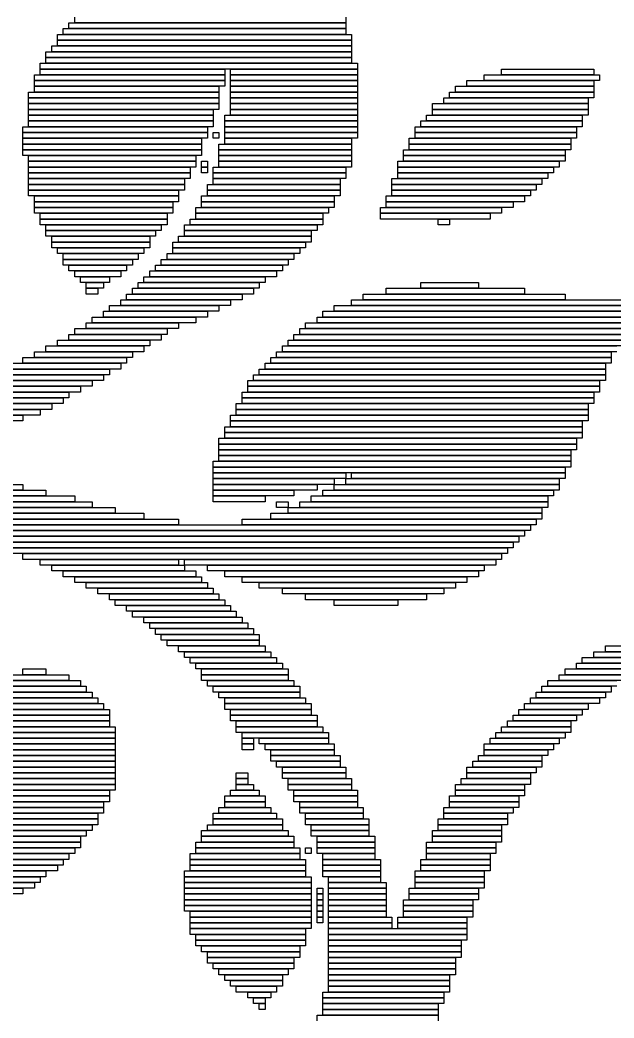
# Model space of a CAD drawing. Extents: x 48 to 975, y 50 to 982.
# Drawn here: x 711.5 to 814.5, y 659.5 to 832.5 of the extents above; entities that cross this region are included whole.
import ezdxf

# ---------------------------------------------------------------- set-up
doc = ezdxf.new("R2010")
doc.units = 0

msp = doc.modelspace()

# ---------------------------------------------------------------- linework, layer by layer
for p, q in [((721, 832), (721, 833)), ((768, 833), (768, 832)), ((719, 831), (768, 831)), ((719, 830), (719, 831)), ((720, 832), (768, 832)), ((720, 831), (720, 832)), ((768, 831), (720, 831)), ((768, 832), (721, 832)), ((768, 832), (768, 831)), ((768, 831), (768, 830)), ((718, 830), (769, 830)), ((718, 829), (718, 830)), ((769, 829), (718, 829)), ((718, 829), (769, 829)), ((718, 828), (718, 829)), ((768, 830), (719, 830)), ((769, 830), (769, 829)), ((769, 829), (769, 828)), ((716, 827), (769, 827)), ((716, 826), (716, 827)), ((717, 828), (769, 828)), ((717, 827), (717, 828)), ((769, 827), (717, 827)), ((769, 828), (718, 828)), ((769, 828), (769, 827)), ((769, 827), (769, 826)), ((769, 826), (716, 826)), ((716, 826), (769, 826)), ((716, 825), (716, 826)), ((769, 826), (769, 825)), ((715, 825), (770, 825)), ((715, 824), (715, 825)), ((770, 824), (715, 824)), ((715, 824), (747, 824)), ((715, 823), (715, 824)), ((769, 825), (716, 825)), ((747, 824), (747, 823)), ((748, 824), (770, 824)), ((748, 823), (748, 824)), ((770, 825), (770, 824)), ((770, 824), (770, 823)), ((795, 824), (811, 824)), ((795, 823), (795, 824)), ((811, 824), (811, 823)), ((714, 823), (747, 823)), ((714, 822), (714, 823)), ((747, 822), (714, 822)), ((714, 822), (747, 822)), ((714, 821), (714, 822)), ((747, 823), (715, 823)), ((747, 823), (747, 822)), ((747, 822), (747, 821)), ((770, 823), (748, 823)), ((748, 823), (770, 823)), ((748, 822), (748, 823)), ((770, 822), (748, 822)), ((748, 822), (770, 822)), ((748, 821), (748, 822)), ((770, 823), (770, 822)), ((770, 822), (770, 821)), ((789, 822), (811, 822)), ((789, 821), (789, 822)), ((792, 823), (812, 823)), ((792, 822), (792, 823)), ((812, 822), (792, 822)), ((811, 823), (795, 823)), ((811, 822), (811, 821)), ((812, 823), (812, 822)), ((747, 821), (714, 821)), ((714, 821), (746, 821)), ((714, 820), (714, 821)), ((746, 821), (746, 820)), ((770, 821), (748, 821)), ((748, 821), (770, 821)), ((748, 820), (748, 821)), ((770, 821), (770, 820)), ((787, 821), (811, 821)), ((787, 820), (787, 821)), ((811, 821), (789, 821)), ((811, 821), (811, 820)), ((713, 820), (746, 820)), ((713, 819), (713, 820)), ((746, 819), (713, 819)), ((713, 819), (746, 819)), ((713, 818), (713, 819)), ((746, 820), (714, 820)), ((746, 820), (746, 819)), ((746, 819), (746, 818)), ((770, 820), (748, 820)), ((748, 820), (770, 820)), ((748, 819), (748, 820)), ((770, 819), (748, 819)), ((748, 819), (770, 819)), ((748, 818), (748, 819)), ((770, 820), (770, 819)), ((770, 819), (770, 818)), ((785, 819), (810, 819)), ((785, 818), (785, 819)), ((786, 820), (811, 820)), ((786, 819), (786, 820)), ((811, 819), (786, 819)), ((811, 820), (787, 820)), ((810, 819), (810, 818)), ((811, 820), (811, 819)), ((746, 818), (713, 818)), ((713, 818), (746, 818)), ((713, 817), (713, 818)), ((746, 817), (713, 817)), ((713, 817), (745, 817)), ((713, 816), (713, 817)), ((745, 817), (745, 816)), ((746, 818), (746, 817)), ((770, 818), (748, 818)), ((748, 818), (770, 818)), ((748, 817), (748, 818)), ((770, 817), (748, 817)), ((748, 817), (770, 817)), ((748, 816), (748, 817)), ((770, 818), (770, 817)), ((770, 817), (770, 816)), ((783, 818), (810, 818)), ((783, 817), (783, 818)), ((810, 817), (783, 817)), ((783, 817), (810, 817)), ((783, 816), (783, 817)), ((810, 818), (785, 818)), ((810, 818), (810, 817)), ((810, 817), (810, 816)), ((745, 816), (713, 816)), ((713, 816), (745, 816)), ((713, 815), (713, 816)), ((745, 815), (713, 815)), ((713, 815), (745, 815)), ((713, 814), (713, 815)), ((745, 816), (745, 815)), ((745, 815), (745, 814)), ((747, 816), (770, 816)), ((747, 815), (747, 816)), ((770, 815), (747, 815)), ((747, 815), (770, 815)), ((747, 814), (747, 815)), ((770, 816), (748, 816)), ((770, 816), (770, 815)), ((770, 815), (770, 814)), ((781, 815), (809, 815)), ((781, 814), (781, 815)), ((782, 816), (809, 816)), ((782, 815), (782, 816)), ((809, 815), (782, 815)), ((810, 816), (783, 816)), ((809, 816), (809, 815)), ((809, 815), (809, 814)), ((712, 814), (744, 814)), ((712, 813), (712, 814)), ((745, 814), (713, 814)), ((744, 814), (744, 813)), ((770, 814), (747, 814)), ((747, 814), (770, 814)), ((747, 813), (747, 814)), ((770, 814), (770, 813)), ((780, 814), (808, 814)), ((780, 813), (780, 814)), ((809, 814), (781, 814)), ((808, 814), (808, 813)), ((744, 813), (712, 813)), ((712, 813), (744, 813)), ((712, 812), (712, 813)), ((744, 812), (712, 812)), ((712, 812), (743, 812)), ((712, 811), (712, 812)), ((743, 812), (743, 811)), ((744, 813), (744, 812)), ((745, 813), (746, 813)), ((745, 812), (745, 813)), ((746, 812), (745, 812)), ((746, 813), (746, 812)), ((770, 813), (747, 813)), ((747, 813), (770, 813)), ((747, 812), (747, 813)), ((770, 812), (747, 812)), ((747, 812), (769, 812)), ((747, 811), (747, 812)), ((769, 812), (769, 811)), ((770, 813), (770, 812)), ((779, 812), (807, 812)), ((779, 811), (779, 812)), ((808, 813), (780, 813)), ((780, 813), (808, 813)), ((780, 812), (780, 813)), ((808, 812), (780, 812)), ((807, 812), (807, 811)), ((808, 813), (808, 812)), ((743, 811), (712, 811)), ((712, 811), (743, 811)), ((712, 810), (712, 811)), ((743, 810), (712, 810)), ((712, 810), (743, 810)), ((712, 809), (712, 810)), ((743, 811), (743, 810)), ((743, 810), (743, 809)), ((746, 811), (769, 811)), ((746, 810), (746, 811)), ((769, 810), (746, 810)), ((746, 810), (769, 810)), ((746, 809), (746, 810)), ((769, 811), (747, 811)), ((769, 811), (769, 810)), ((769, 810), (769, 809)), ((778, 810), (806, 810)), ((778, 809), (778, 810)), ((807, 811), (779, 811)), ((779, 811), (807, 811)), ((779, 810), (779, 811)), ((807, 810), (779, 810)), ((806, 810), (806, 809)), ((807, 811), (807, 810)), ((743, 809), (712, 809)), ((713, 809), (742, 809)), ((713, 808), (713, 809)), ((742, 808), (713, 808)), ((713, 808), (742, 808)), ((713, 807), (713, 808)), ((742, 809), (742, 808)), ((742, 808), (742, 807)), ((743, 808), (744, 808)), ((743, 807), (743, 808)), ((744, 808), (744, 807)), ((769, 809), (746, 809)), ((746, 809), (769, 809)), ((746, 808), (746, 809)), ((769, 808), (746, 808)), ((746, 808), (769, 808)), ((746, 807), (746, 808)), ((769, 809), (769, 808)), ((769, 808), (769, 807)), ((777, 808), (805, 808)), ((777, 807), (777, 808)), ((806, 809), (778, 809)), ((778, 809), (806, 809)), ((778, 808), (778, 809)), ((806, 808), (778, 808)), ((805, 808), (805, 807)), ((806, 809), (806, 808)), ((742, 807), (713, 807)), ((713, 807), (741, 807)), ((713, 806), (713, 807)), ((741, 807), (741, 806)), ((744, 807), (743, 807)), ((743, 807), (744, 807)), ((743, 806), (743, 807)), ((744, 807), (744, 806)), ((745, 807), (768, 807)), ((745, 806), (745, 807)), ((769, 807), (746, 807)), ((768, 807), (768, 806)), ((805, 807), (777, 807)), ((777, 807), (804, 807)), ((777, 806), (777, 807)), ((804, 807), (804, 806)), ((741, 806), (713, 806)), ((713, 806), (741, 806)), ((713, 805), (713, 806)), ((741, 805), (713, 805)), ((713, 805), (740, 805)), ((713, 804), (713, 805)), ((740, 805), (740, 804)), ((741, 806), (741, 805)), ((744, 806), (743, 806)), ((768, 806), (745, 806)), ((745, 806), (768, 806)), ((745, 805), (745, 806)), ((768, 805), (745, 805)), ((745, 805), (767, 805)), ((745, 804), (745, 805)), ((767, 805), (767, 804)), ((768, 806), (768, 805)), ((776, 805), (802, 805)), ((776, 804), (776, 805)), ((804, 806), (777, 806)), ((777, 806), (803, 806)), ((777, 805), (777, 806)), ((803, 805), (777, 805)), ((802, 805), (802, 804)), ((803, 806), (803, 805)), ((740, 804), (713, 804)), ((713, 804), (740, 804)), ((713, 803), (713, 804)), ((740, 803), (713, 803)), ((713, 803), (739, 803)), ((713, 802), (713, 803)), ((739, 803), (739, 802)), ((740, 804), (740, 803)), ((744, 804), (767, 804)), ((744, 803), (744, 804)), ((767, 803), (744, 803)), ((744, 803), (767, 803)), ((744, 802), (744, 803)), ((767, 804), (745, 804)), ((767, 804), (767, 803)), ((767, 803), (767, 802)), ((802, 804), (776, 804)), ((776, 804), (801, 804)), ((776, 803), (776, 804)), ((801, 803), (776, 803)), ((776, 803), (800, 803)), ((776, 802), (776, 803)), ((800, 803), (800, 802)), ((801, 804), (801, 803)), ((739, 802), (713, 802)), ((714, 802), (739, 802)), ((714, 801), (714, 802)), ((739, 801), (714, 801)), ((714, 801), (738, 801)), ((714, 800), (714, 801)), ((738, 801), (738, 800)), ((739, 802), (739, 801)), ((743, 802), (766, 802)), ((743, 801), (743, 802)), ((766, 801), (743, 801)), ((743, 801), (766, 801)), ((743, 800), (743, 801)), ((767, 802), (744, 802)), ((766, 802), (766, 801)), ((766, 801), (766, 800)), ((775, 802), (799, 802)), ((775, 801), (775, 802)), ((799, 801), (775, 801)), ((775, 801), (797, 801)), ((775, 800), (775, 801)), ((800, 802), (776, 802)), ((797, 801), (797, 800)), ((799, 802), (799, 801)), ((738, 800), (714, 800)), ((714, 800), (738, 800)), ((714, 799), (714, 800)), ((738, 800), (738, 799)), ((742, 800), (765, 800)), ((742, 799), (742, 800)), ((766, 800), (743, 800)), ((765, 800), (765, 799)), ((774, 800), (795, 800)), ((774, 799), (774, 800)), ((797, 800), (775, 800)), ((795, 800), (795, 799)), ((738, 799), (714, 799)), ((715, 799), (737, 799)), ((715, 798), (715, 799)), ((737, 798), (715, 798)), ((715, 798), (737, 798)), ((715, 797), (715, 798)), ((737, 799), (737, 798)), ((737, 798), (737, 797)), ((741, 798), (764, 798)), ((741, 797), (741, 798)), ((765, 799), (742, 799)), ((742, 799), (764, 799)), ((742, 798), (742, 799)), ((764, 798), (742, 798)), ((764, 799), (764, 798)), ((764, 798), (764, 797)), ((795, 799), (774, 799)), ((774, 799), (793, 799)), ((774, 798), (774, 799)), ((793, 798), (774, 798)), ((784, 798), (786, 798)), ((784, 797), (784, 798)), ((786, 798), (786, 797)), ((793, 799), (793, 798)), ((737, 797), (715, 797)), ((716, 797), (736, 797)), ((716, 796), (716, 797)), ((736, 796), (716, 796)), ((716, 796), (735, 796)), ((716, 795), (716, 796)), ((735, 796), (735, 795)), ((736, 797), (736, 796)), ((740, 797), (763, 797)), ((740, 796), (740, 797)), ((763, 796), (740, 796)), ((740, 796), (762, 796)), ((740, 795), (740, 796)), ((764, 797), (741, 797)), ((762, 796), (762, 795)), ((763, 797), (763, 796)), ((786, 797), (784, 797)), ((735, 795), (716, 795)), ((717, 795), (734, 795)), ((717, 794), (717, 795)), ((734, 795), (734, 794)), ((739, 795), (762, 795)), ((739, 794), (739, 795)), ((762, 795), (740, 795)), ((762, 795), (762, 794)), ((734, 794), (717, 794)), ((717, 794), (734, 794)), ((717, 793), (717, 794)), ((734, 793), (717, 793)), ((718, 793), (733, 793)), ((718, 792), (718, 793)), ((733, 793), (733, 792)), ((734, 794), (734, 793)), ((738, 794), (761, 794)), ((738, 793), (738, 794)), ((761, 793), (738, 793)), ((738, 793), (760, 793)), ((738, 792), (738, 793)), ((762, 794), (739, 794)), ((760, 793), (760, 792)), ((761, 794), (761, 793)), ((733, 792), (718, 792)), ((719, 792), (732, 792)), ((719, 791), (719, 792)), ((732, 791), (719, 791)), ((719, 791), (731, 791)), ((719, 790), (719, 791)), ((731, 791), (731, 790)), ((732, 792), (732, 791)), ((736, 791), (758, 791)), ((736, 790), (736, 791)), ((737, 792), (759, 792)), ((737, 791), (737, 792)), ((759, 791), (737, 791)), ((760, 792), (738, 792)), ((758, 791), (758, 790)), ((759, 792), (759, 791)), ((731, 790), (719, 790)), ((720, 790), (730, 790)), ((720, 789), (720, 790)), ((730, 789), (720, 789)), ((721, 789), (729, 789)), ((721, 788), (721, 789)), ((729, 789), (729, 788)), ((730, 790), (730, 789)), ((734, 789), (756, 789)), ((734, 788), (734, 789)), ((735, 790), (757, 790)), ((735, 789), (735, 790)), ((757, 789), (735, 789)), ((758, 790), (736, 790)), ((756, 789), (756, 788)), ((757, 790), (757, 789)), ((729, 788), (721, 788)), ((722, 788), (727, 788)), ((722, 787), (722, 788)), ((727, 788), (727, 787)), ((733, 788), (754, 788)), ((733, 787), (733, 788)), ((756, 788), (734, 788)), ((754, 788), (754, 787)), ((727, 787), (722, 787)), ((723, 787), (726, 787)), ((723, 786), (723, 787)), ((726, 786), (723, 786)), ((723, 786), (725, 786)), ((723, 785), (723, 786)), ((725, 786), (725, 785)), ((726, 787), (726, 786)), ((731, 786), (752, 786)), ((731, 785), (731, 786)), ((732, 787), (753, 787)), ((732, 786), (732, 787)), ((753, 786), (732, 786)), ((754, 787), (733, 787)), ((752, 786), (752, 785)), ((753, 787), (753, 786)), ((775, 786), (799, 786)), ((775, 785), (775, 786)), ((781, 787), (791, 787)), ((781, 786), (781, 787)), ((791, 786), (781, 786)), ((791, 787), (791, 786)), ((799, 786), (799, 785)), ((725, 785), (723, 785)), ((729, 784), (748, 784)), ((729, 783), (729, 784)), ((730, 785), (750, 785)), ((730, 784), (730, 785)), ((750, 784), (730, 784)), ((752, 785), (731, 785)), ((748, 784), (748, 783)), ((750, 785), (750, 784)), ((769, 784), (820, 784)), ((769, 783), (769, 784)), ((771, 785), (806, 785)), ((771, 784), (771, 785)), ((806, 784), (771, 784)), ((799, 785), (775, 785)), ((806, 785), (806, 784)), ((726, 782), (744, 782)), ((726, 781), (726, 782)), ((727, 783), (746, 783)), ((727, 782), (727, 783)), ((746, 782), (727, 782)), ((748, 783), (729, 783)), ((744, 782), (744, 781)), ((746, 783), (746, 782)), ((764, 782), (819, 782)), ((764, 781), (764, 782)), ((766, 783), (820, 783)), ((766, 782), (766, 783)), ((820, 782), (766, 782)), ((820, 783), (769, 783)), ((724, 781), (742, 781)), ((724, 780), (724, 781)), ((744, 781), (726, 781)), ((742, 781), (742, 780)), ((763, 781), (818, 781)), ((763, 780), (763, 781)), ((819, 781), (764, 781)), ((721, 779), (737, 779)), ((721, 778), (721, 779)), ((723, 780), (739, 780)), ((723, 779), (723, 780)), ((739, 779), (723, 779)), ((742, 780), (724, 780)), ((737, 779), (737, 778)), ((739, 780), (739, 779)), ((760, 779), (817, 779)), ((760, 778), (760, 779)), ((761, 780), (817, 780)), ((761, 779), (761, 780)), ((817, 779), (761, 779)), ((818, 780), (763, 780)), ((718, 777), (734, 777)), ((718, 776), (718, 777)), ((720, 778), (736, 778)), ((720, 777), (720, 778)), ((736, 777), (720, 777)), ((737, 778), (721, 778)), ((734, 777), (734, 776)), ((736, 778), (736, 777)), ((758, 777), (816, 777)), ((758, 776), (758, 777)), ((759, 778), (816, 778)), ((759, 777), (759, 778)), ((816, 777), (759, 777)), ((817, 778), (760, 778)), ((716, 776), (733, 776)), ((716, 775), (716, 776)), ((734, 776), (718, 776)), ((733, 776), (733, 775)), ((757, 776), (815, 776)), ((757, 775), (757, 776)), ((816, 776), (758, 776)), ((712, 774), (730, 774)), ((712, 773), (712, 774)), ((714, 775), (731, 775)), ((714, 774), (714, 775)), ((731, 774), (714, 774)), ((733, 775), (716, 775)), ((730, 774), (730, 773)), ((731, 775), (731, 774)), ((755, 774), (814, 774)), ((755, 773), (755, 774)), ((756, 775), (814, 775)), ((756, 774), (756, 775)), ((814, 774), (756, 774)), ((815, 775), (757, 775)), ((814, 775), (814, 774)), ((814, 774), (814, 773)), ((707, 772), (727, 772)), ((709, 773), (729, 773)), ((729, 772), (709, 772)), ((730, 773), (712, 773)), ((727, 772), (727, 771)), ((729, 773), (729, 772)), ((753, 772), (813, 772)), ((753, 771), (753, 772)), ((754, 773), (813, 773)), ((754, 772), (754, 773)), ((813, 772), (754, 772)), ((814, 773), (755, 773)), ((813, 773), (813, 772)), ((813, 772), (813, 771)), ((701, 770), (724, 770)), ((704, 771), (726, 771)), ((726, 770), (704, 770)), ((727, 771), (707, 771)), ((724, 770), (724, 769)), ((726, 771), (726, 770)), ((751, 770), (812, 770)), ((751, 769), (751, 770)), ((752, 771), (813, 771)), ((752, 770), (752, 771)), ((813, 770), (752, 770)), ((813, 771), (753, 771)), ((812, 770), (812, 769)), ((813, 771), (813, 770)), ((698, 769), (722, 769)), ((724, 769), (701, 769)), ((722, 769), (722, 768)), ((812, 769), (751, 769)), ((751, 769), (812, 769)), ((751, 768), (751, 769)), ((812, 769), (812, 768)), ((691, 767), (719, 767)), ((695, 768), (720, 768)), ((720, 767), (695, 767)), ((722, 768), (698, 768)), ((719, 767), (719, 766)), ((720, 768), (720, 767)), ((750, 768), (811, 768)), ((750, 767), (750, 768)), ((811, 767), (750, 767)), ((750, 767), (811, 767)), ((750, 766), (750, 767)), ((812, 768), (751, 768)), ((811, 768), (811, 767)), ((811, 767), (811, 766)), ((685, 765), (715, 765)), ((688, 766), (717, 766)), ((717, 765), (688, 765)), ((719, 766), (691, 766)), ((715, 765), (715, 764)), ((717, 766), (717, 765)), ((749, 766), (810, 766)), ((749, 765), (749, 766)), ((810, 765), (749, 765)), ((749, 765), (810, 765)), ((749, 764), (749, 765)), ((811, 766), (750, 766)), ((810, 766), (810, 765)), ((810, 765), (810, 764)), ((681, 764), (712, 764)), ((712, 763), (681, 763)), ((715, 764), (685, 764)), ((712, 764), (712, 763)), ((748, 764), (810, 764)), ((748, 763), (748, 764)), ((810, 763), (748, 763)), ((748, 763), (809, 763)), ((748, 762), (748, 763)), ((810, 764), (749, 764)), ((809, 763), (809, 762)), ((810, 764), (810, 763)), ((747, 762), (809, 762)), ((747, 761), (747, 762)), ((809, 762), (748, 762)), ((809, 762), (809, 761)), ((746, 760), (808, 760)), ((746, 759), (746, 760)), ((809, 761), (747, 761)), ((747, 761), (809, 761)), ((747, 760), (747, 761)), ((809, 760), (747, 760)), ((808, 760), (808, 759)), ((809, 761), (809, 760)), ((808, 759), (746, 759)), ((746, 759), (808, 759)), ((746, 758), (746, 759)), ((808, 758), (746, 758)), ((746, 758), (807, 758)), ((746, 757), (746, 758)), ((807, 758), (807, 757)), ((808, 759), (808, 758)), ((807, 757), (746, 757)), ((746, 757), (807, 757)), ((746, 756), (746, 757)), ((807, 757), (807, 756)), ((745, 756), (807, 756)), ((745, 755), (745, 756)), ((807, 755), (745, 755)), ((745, 755), (806, 755)), ((745, 754), (745, 755)), ((807, 756), (746, 756)), ((806, 755), (806, 754)), ((807, 756), (807, 755)), ((806, 754), (745, 754)), ((745, 754), (768, 754)), ((745, 753), (745, 754)), ((768, 753), (745, 753)), ((745, 753), (766, 753)), ((745, 752), (745, 753)), ((766, 753), (766, 752)), ((768, 754), (768, 753)), ((768, 753), (805, 753)), ((768, 752), (768, 753)), ((769, 754), (806, 754)), ((769, 753), (769, 754)), ((806, 753), (769, 753)), ((805, 753), (805, 752)), ((806, 754), (806, 753)), ((639, 751), (716, 751)), ((641, 752), (712, 752)), ((712, 751), (641, 751)), ((712, 752), (712, 751)), ((716, 751), (716, 750)), ((766, 752), (745, 752)), ((745, 752), (763, 752)), ((745, 751), (745, 752)), ((763, 751), (745, 751)), ((745, 751), (759, 751)), ((745, 750), (745, 751)), ((759, 751), (759, 750)), ((763, 752), (763, 751)), ((764, 751), (804, 751)), ((764, 750), (764, 751)), ((766, 752), (805, 752)), ((766, 751), (766, 752)), ((805, 751), (766, 751)), ((805, 752), (768, 752)), ((804, 751), (804, 750)), ((805, 752), (805, 751)), ((638, 750), (721, 750)), ((716, 750), (639, 750)), ((721, 750), (721, 749)), ((759, 750), (745, 750)), ((745, 750), (754, 750)), ((745, 749), (745, 750)), ((754, 750), (754, 749)), ((762, 750), (803, 750)), ((762, 749), (762, 750)), ((804, 750), (764, 750)), ((803, 750), (803, 749)), ((634, 748), (728, 748)), ((636, 749), (724, 749)), ((724, 748), (636, 748)), ((721, 749), (638, 749)), ((724, 749), (724, 748)), ((728, 748), (728, 747)), ((754, 749), (745, 749)), ((756, 749), (758, 749)), ((756, 748), (756, 749)), ((758, 748), (756, 748)), ((758, 749), (758, 748)), ((758, 748), (802, 748)), ((758, 747), (758, 748)), ((760, 749), (803, 749)), ((760, 748), (760, 749)), ((803, 748), (760, 748)), ((803, 749), (762, 749)), ((802, 748), (802, 747)), ((803, 749), (803, 748)), ((631, 746), (739, 746)), ((633, 747), (733, 747)), ((733, 746), (633, 746)), ((728, 747), (634, 747)), ((733, 747), (733, 746)), ((739, 746), (739, 745)), ((750, 746), (801, 746)), ((750, 745), (750, 746)), ((755, 747), (802, 747)), ((755, 746), (755, 747)), ((802, 746), (755, 746)), ((802, 747), (758, 747)), ((801, 746), (801, 745)), ((802, 747), (802, 746)), ((739, 745), (631, 745)), ((689, 745), (800, 745)), ((800, 744), (689, 744)), ((698, 744), (799, 744)), ((801, 745), (750, 745)), ((799, 744), (799, 743)), ((800, 745), (800, 744)), ((799, 743), (698, 743)), ((703, 743), (798, 743)), ((798, 743), (798, 742)), ((798, 742), (703, 742)), ((706, 742), (797, 742)), ((797, 741), (706, 741)), ((709, 741), (796, 741)), ((796, 741), (796, 740)), ((797, 742), (797, 741)), ((796, 740), (709, 740)), ((712, 740), (795, 740)), ((712, 739), (712, 740)), ((795, 739), (712, 739)), ((715, 739), (739, 739)), ((715, 738), (715, 739)), ((739, 739), (739, 738)), ((740, 739), (794, 739)), ((740, 738), (740, 739)), ((794, 739), (794, 738)), ((795, 740), (795, 739)), ((739, 738), (715, 738)), ((717, 738), (740, 738)), ((717, 737), (717, 738)), ((740, 737), (717, 737)), ((719, 737), (742, 737)), ((719, 736), (719, 737)), ((794, 738), (740, 738)), ((740, 738), (740, 737)), ((742, 737), (742, 736)), ((744, 738), (792, 738)), ((744, 737), (744, 738)), ((792, 737), (744, 737)), ((747, 737), (791, 737)), ((747, 736), (747, 737)), ((791, 737), (791, 736)), ((792, 738), (792, 737)), ((742, 736), (719, 736)), ((721, 736), (743, 736)), ((721, 735), (721, 736)), ((743, 736), (743, 735)), ((791, 736), (747, 736)), ((750, 736), (789, 736)), ((750, 735), (750, 736)), ((789, 736), (789, 735)), ((743, 735), (721, 735)), ((723, 735), (744, 735)), ((723, 734), (723, 735)), ((744, 734), (723, 734)), ((725, 734), (745, 734)), ((725, 733), (725, 734)), ((744, 735), (744, 734)), ((745, 734), (745, 733)), ((789, 735), (750, 735)), ((753, 735), (787, 735)), ((753, 734), (753, 735)), ((787, 734), (753, 734)), ((757, 734), (785, 734)), ((757, 733), (757, 734)), ((785, 734), (785, 733)), ((787, 735), (787, 734)), ((745, 733), (725, 733)), ((727, 733), (746, 733)), ((727, 732), (727, 733)), ((746, 732), (727, 732)), ((728, 732), (747, 732)), ((728, 731), (728, 732)), ((746, 733), (746, 732)), ((747, 732), (747, 731)), ((785, 733), (757, 733)), ((761, 733), (782, 733)), ((761, 732), (761, 733)), ((782, 732), (761, 732)), ((766, 732), (777, 732)), ((766, 731), (766, 732)), ((777, 732), (777, 731)), ((782, 733), (782, 732)), ((747, 731), (728, 731)), ((730, 731), (748, 731)), ((730, 730), (730, 731)), ((748, 731), (748, 730)), ((777, 731), (766, 731)), ((748, 730), (730, 730)), ((731, 730), (749, 730)), ((731, 729), (731, 730)), ((749, 729), (731, 729)), ((733, 729), (750, 729)), ((733, 728), (733, 729)), ((749, 730), (749, 729)), ((750, 729), (750, 728)), ((750, 728), (733, 728)), ((734, 728), (751, 728)), ((734, 727), (734, 728)), ((751, 727), (734, 727)), ((735, 727), (752, 727)), ((735, 726), (735, 727)), ((751, 728), (751, 727)), ((752, 727), (752, 726)), ((752, 726), (735, 726)), ((736, 726), (753, 726)), ((736, 725), (736, 726)), ((753, 725), (736, 725)), ((737, 725), (753, 725)), ((737, 724), (737, 725)), ((753, 726), (753, 725)), ((753, 725), (753, 724)), ((753, 724), (737, 724)), ((739, 724), (754, 724)), ((739, 723), (739, 724)), ((754, 724), (754, 723)), ((813, 724), (822, 724)), ((813, 723), (813, 724)), ((754, 723), (739, 723)), ((740, 723), (755, 723)), ((740, 722), (740, 723)), ((755, 722), (740, 722)), ((741, 722), (756, 722)), ((741, 721), (741, 722)), ((755, 723), (755, 722)), ((756, 722), (756, 721)), ((809, 722), (820, 722)), ((809, 721), (809, 722)), ((811, 723), (821, 723)), ((811, 722), (811, 723)), ((821, 722), (811, 722)), ((822, 723), (813, 723)), ((712, 720), (716, 720)), ((712, 719), (712, 720)), ((716, 720), (716, 719)), ((756, 721), (741, 721)), ((742, 721), (757, 721)), ((742, 720), (742, 721)), ((757, 720), (742, 720)), ((743, 720), (758, 720)), ((743, 719), (743, 720)), ((757, 721), (757, 720)), ((758, 720), (758, 719)), ((806, 720), (817, 720)), ((806, 719), (806, 720)), ((808, 721), (819, 721)), ((808, 720), (808, 721)), ((819, 720), (808, 720)), ((820, 721), (809, 721)), ((706, 718), (722, 718)), ((708, 719), (720, 719)), ((720, 718), (708, 718)), ((716, 719), (712, 719)), ((720, 719), (720, 718)), ((722, 718), (722, 717)), ((758, 719), (743, 719)), ((743, 719), (758, 719)), ((743, 718), (743, 719)), ((758, 718), (743, 718)), ((744, 718), (759, 718)), ((744, 717), (744, 718)), ((758, 719), (758, 718)), ((759, 718), (759, 717)), ((803, 718), (815, 718)), ((803, 717), (803, 718)), ((805, 719), (816, 719)), ((805, 718), (805, 719)), ((816, 718), (805, 718)), ((817, 719), (806, 719)), ((705, 717), (723, 717)), ((722, 717), (706, 717)), ((723, 717), (723, 716)), ((759, 717), (744, 717)), ((745, 717), (760, 717)), ((745, 716), (745, 717)), ((760, 717), (760, 716)), ((802, 717), (814, 717)), ((802, 716), (802, 717)), ((815, 717), (803, 717)), ((814, 717), (814, 716)), ((669, 715), (725, 715)), ((703, 716), (724, 716)), ((724, 715), (703, 715)), ((723, 716), (705, 716)), ((724, 716), (724, 715)), ((725, 715), (725, 714)), ((760, 716), (745, 716)), ((746, 716), (760, 716)), ((746, 715), (746, 716)), ((760, 715), (746, 715)), ((747, 715), (761, 715)), ((747, 714), (747, 715)), ((760, 716), (760, 715)), ((761, 715), (761, 714)), ((800, 715), (812, 715)), ((800, 714), (800, 715)), ((801, 716), (813, 716)), ((801, 715), (801, 716)), ((813, 715), (801, 715)), ((814, 716), (802, 716)), ((812, 715), (812, 714)), ((813, 716), (813, 715)), ((725, 714), (669, 714)), ((669, 714), (726, 714)), ((726, 713), (669, 713)), ((669, 713), (727, 713)), ((726, 714), (726, 713)), ((727, 713), (727, 712)), ((761, 714), (747, 714)), ((747, 714), (762, 714)), ((747, 713), (747, 714)), ((762, 713), (747, 713)), ((748, 713), (762, 713)), ((748, 712), (748, 713)), ((762, 714), (762, 713)), ((762, 713), (762, 712)), ((798, 713), (809, 713)), ((798, 712), (798, 713)), ((799, 714), (810, 714)), ((799, 713), (799, 714)), ((810, 713), (799, 713)), ((812, 714), (800, 714)), ((809, 713), (809, 712)), ((810, 714), (810, 713)), ((727, 712), (669, 712)), ((669, 712), (727, 712)), ((727, 712), (727, 711)), ((762, 712), (748, 712)), ((748, 712), (763, 712)), ((748, 711), (748, 712)), ((763, 712), (763, 711)), ((797, 712), (808, 712)), ((797, 711), (797, 712)), ((809, 712), (798, 712)), ((808, 712), (808, 711)), ((727, 711), (669, 711)), ((669, 711), (727, 711)), ((727, 710), (669, 710)), ((669, 710), (728, 710)), ((727, 711), (727, 710)), ((728, 710), (728, 709)), ((763, 711), (748, 711)), ((749, 711), (763, 711)), ((749, 710), (749, 711)), ((763, 710), (749, 710)), ((749, 710), (764, 710)), ((749, 709), (749, 710)), ((763, 711), (763, 710)), ((764, 710), (764, 709)), ((795, 710), (807, 710)), ((795, 709), (795, 710)), ((796, 711), (807, 711)), ((796, 710), (796, 711)), ((807, 710), (796, 710)), ((808, 711), (797, 711)), ((807, 711), (807, 710)), ((807, 710), (807, 709)), ((728, 709), (669, 709)), ((669, 709), (728, 709)), ((728, 708), (669, 708)), ((669, 708), (728, 708)), ((728, 709), (728, 708)), ((728, 708), (728, 707)), ((764, 709), (749, 709)), ((750, 709), (765, 709)), ((750, 708), (750, 709)), ((765, 708), (750, 708)), ((750, 708), (752, 708)), ((750, 707), (750, 708)), ((752, 708), (752, 707)), ((753, 708), (765, 708)), ((753, 707), (753, 708)), ((765, 709), (765, 708)), ((765, 708), (765, 707)), ((793, 708), (805, 708)), ((793, 707), (793, 708)), ((794, 709), (806, 709)), ((794, 708), (794, 709)), ((806, 708), (794, 708)), ((807, 709), (795, 709)), ((805, 708), (805, 707)), ((806, 709), (806, 708)), ((728, 707), (669, 707)), ((669, 707), (728, 707)), ((728, 706), (669, 706)), ((669, 706), (728, 706)), ((728, 707), (728, 706)), ((728, 706), (728, 705)), ((752, 707), (750, 707)), ((750, 707), (752, 707)), ((750, 706), (750, 707)), ((752, 706), (750, 706)), ((752, 707), (752, 706)), ((765, 707), (753, 707)), ((754, 707), (766, 707)), ((754, 706), (754, 707)), ((766, 706), (754, 706)), ((755, 706), (766, 706)), ((755, 705), (755, 706)), ((766, 707), (766, 706)), ((766, 706), (766, 705)), ((792, 707), (804, 707)), ((792, 706), (792, 707)), ((804, 706), (792, 706)), ((792, 706), (803, 706)), ((792, 705), (792, 706)), ((805, 707), (793, 707)), ((803, 706), (803, 705)), ((804, 707), (804, 706)), ((728, 705), (669, 705)), ((669, 705), (728, 705)), ((728, 705), (728, 704)), ((766, 705), (755, 705)), ((755, 705), (767, 705)), ((755, 704), (755, 705)), ((767, 705), (767, 704)), ((791, 705), (802, 705)), ((791, 704), (791, 705)), ((803, 705), (792, 705)), ((802, 705), (802, 704)), ((728, 704), (669, 704)), ((669, 704), (728, 704)), ((728, 703), (669, 703)), ((669, 703), (728, 703)), ((728, 704), (728, 703)), ((728, 703), (728, 702)), ((767, 704), (755, 704)), ((756, 704), (767, 704)), ((756, 703), (756, 704)), ((767, 703), (756, 703)), ((757, 703), (768, 703)), ((757, 702), (757, 703)), ((767, 704), (767, 703)), ((768, 703), (768, 702)), ((789, 703), (801, 703)), ((789, 702), (789, 703)), ((790, 704), (802, 704)), ((790, 703), (790, 704)), ((802, 703), (790, 703)), ((802, 704), (791, 704)), ((801, 703), (801, 702)), ((802, 704), (802, 703)), ((728, 702), (669, 702)), ((670, 702), (728, 702)), ((728, 701), (670, 701)), ((670, 701), (728, 701)), ((728, 702), (728, 701)), ((728, 701), (728, 700)), ((749, 702), (751, 702)), ((749, 701), (749, 702)), ((751, 701), (749, 701)), ((749, 701), (751, 701)), ((749, 700), (749, 701)), ((751, 702), (751, 701)), ((751, 701), (751, 700)), ((768, 702), (757, 702)), ((757, 702), (768, 702)), ((757, 701), (757, 702)), ((768, 701), (757, 701)), ((758, 701), (769, 701)), ((758, 700), (758, 701)), ((768, 702), (768, 701)), ((769, 701), (769, 700)), ((788, 701), (800, 701)), ((788, 700), (788, 701)), ((801, 702), (789, 702)), ((789, 702), (800, 702)), ((789, 701), (789, 702)), ((800, 701), (789, 701)), ((800, 702), (800, 701)), ((800, 701), (800, 700)), ((728, 700), (670, 700)), ((670, 700), (728, 700)), ((728, 699), (670, 699)), ((670, 699), (727, 699)), ((727, 699), (727, 698)), ((728, 700), (728, 699)), ((748, 699), (753, 699)), ((748, 698), (748, 699)), ((751, 700), (749, 700)), ((749, 700), (752, 700)), ((749, 699), (749, 700)), ((752, 699), (749, 699)), ((752, 700), (752, 699)), ((753, 699), (753, 698)), ((769, 700), (758, 700)), ((758, 700), (769, 700)), ((758, 699), (758, 700)), ((769, 699), (758, 699)), ((759, 699), (770, 699)), ((759, 698), (759, 699)), ((769, 700), (769, 699)), ((770, 699), (770, 698)), ((787, 700), (799, 700)), ((787, 699), (787, 700)), ((799, 699), (787, 699)), ((787, 699), (799, 699)), ((787, 698), (787, 699)), ((800, 700), (788, 700)), ((799, 700), (799, 699)), ((799, 699), (799, 698)), ((727, 698), (670, 698)), ((671, 698), (727, 698)), ((727, 698), (727, 697)), ((747, 698), (754, 698)), ((747, 697), (747, 698)), ((753, 698), (748, 698)), ((754, 698), (754, 697)), ((770, 698), (759, 698)), ((759, 698), (770, 698)), ((759, 697), (759, 698)), ((770, 698), (770, 697)), ((786, 698), (798, 698)), ((786, 697), (786, 698)), ((799, 698), (787, 698)), ((798, 698), (798, 697)), ((727, 697), (671, 697)), ((671, 697), (726, 697)), ((726, 696), (671, 696)), ((671, 696), (726, 696)), ((726, 697), (726, 696)), ((726, 696), (726, 695)), ((746, 696), (755, 696)), ((746, 695), (746, 696)), ((754, 697), (747, 697)), ((747, 697), (754, 697)), ((747, 696), (747, 697)), ((754, 696), (747, 696)), ((754, 697), (754, 696)), ((755, 696), (755, 695)), ((770, 697), (759, 697)), ((760, 697), (770, 697)), ((760, 696), (760, 697)), ((770, 696), (760, 696)), ((760, 696), (771, 696)), ((760, 695), (760, 696)), ((770, 697), (770, 696)), ((771, 696), (771, 695)), ((785, 696), (797, 696)), ((785, 695), (785, 696)), ((798, 697), (786, 697)), ((786, 697), (798, 697)), ((786, 696), (786, 697)), ((798, 696), (786, 696)), ((797, 696), (797, 695)), ((798, 697), (798, 696)), ((726, 695), (671, 695)), ((672, 695), (725, 695)), ((725, 694), (672, 694)), ((672, 694), (725, 694)), ((725, 695), (725, 694)), ((725, 694), (725, 693)), ((745, 695), (756, 695)), ((745, 694), (745, 695)), ((756, 694), (745, 694)), ((745, 694), (757, 694)), ((745, 693), (745, 694)), ((755, 695), (746, 695)), ((756, 695), (756, 694)), ((757, 694), (757, 693)), ((771, 695), (760, 695)), ((761, 695), (771, 695)), ((761, 694), (761, 695)), ((771, 694), (761, 694)), ((761, 694), (772, 694)), ((761, 693), (761, 694)), ((771, 695), (771, 694)), ((772, 694), (772, 693)), ((784, 694), (796, 694)), ((784, 693), (784, 694)), ((797, 695), (785, 695)), ((785, 695), (796, 695)), ((785, 694), (785, 695)), ((796, 694), (785, 694)), ((796, 695), (796, 694)), ((796, 694), (796, 693)), ((725, 693), (672, 693)), ((672, 693), (724, 693)), ((724, 692), (672, 692)), ((673, 692), (723, 692)), ((723, 692), (723, 691)), ((724, 693), (724, 692)), ((743, 692), (758, 692)), ((743, 691), (743, 692)), ((744, 693), (757, 693)), ((744, 692), (744, 693)), ((757, 692), (744, 692)), ((757, 693), (745, 693)), ((757, 693), (757, 692)), ((758, 692), (758, 691)), ((772, 693), (761, 693)), ((762, 693), (772, 693)), ((762, 692), (762, 693)), ((772, 692), (762, 692)), ((762, 692), (772, 692)), ((762, 691), (762, 692)), ((772, 693), (772, 692)), ((772, 692), (772, 691)), ((783, 692), (795, 692)), ((783, 691), (783, 692)), ((796, 693), (784, 693)), ((784, 693), (795, 693)), ((784, 692), (784, 693)), ((795, 692), (784, 692)), ((795, 693), (795, 692)), ((795, 692), (795, 691)), ((723, 691), (673, 691)), ((673, 691), (722, 691)), ((722, 691), (722, 690)), ((758, 691), (743, 691)), ((743, 691), (759, 691)), ((743, 690), (743, 691)), ((759, 691), (759, 690)), ((772, 691), (762, 691)), ((763, 691), (773, 691)), ((763, 690), (763, 691)), ((773, 691), (773, 690)), ((795, 691), (783, 691)), ((783, 691), (795, 691)), ((783, 690), (783, 691)), ((795, 691), (795, 690)), ((722, 690), (673, 690)), ((673, 690), (722, 690)), ((722, 689), (673, 689)), ((674, 689), (721, 689)), ((721, 689), (721, 688)), ((722, 690), (722, 689)), ((742, 690), (759, 690)), ((742, 689), (742, 690)), ((759, 689), (742, 689)), ((742, 689), (760, 689)), ((742, 688), (742, 689)), ((759, 690), (743, 690)), ((759, 690), (759, 689)), ((760, 689), (760, 688)), ((761, 689), (762, 689)), ((761, 688), (761, 689)), ((762, 689), (762, 688)), ((773, 690), (763, 690)), ((763, 690), (773, 690)), ((763, 689), (763, 690)), ((773, 689), (763, 689)), ((763, 689), (773, 689)), ((763, 688), (763, 689)), ((773, 690), (773, 689)), ((773, 689), (773, 688)), ((782, 690), (794, 690)), ((782, 689), (782, 690)), ((794, 689), (782, 689)), ((782, 689), (794, 689)), ((782, 688), (782, 689)), ((795, 690), (783, 690)), ((794, 690), (794, 689)), ((794, 689), (794, 688)), ((721, 688), (674, 688)), ((674, 688), (720, 688)), ((720, 687), (674, 687)), ((674, 687), (719, 687)), ((719, 687), (719, 686)), ((720, 688), (720, 687)), ((741, 688), (760, 688)), ((741, 687), (741, 688)), ((760, 687), (741, 687)), ((741, 687), (761, 687)), ((741, 686), (741, 687)), ((760, 688), (742, 688)), ((760, 688), (760, 687)), ((762, 688), (761, 688)), ((761, 687), (761, 686)), ((773, 688), (763, 688)), ((764, 688), (773, 688)), ((764, 687), (764, 688)), ((773, 687), (764, 687)), ((764, 687), (774, 687)), ((764, 686), (764, 687)), ((773, 688), (773, 687)), ((774, 687), (774, 686)), ((781, 687), (793, 687)), ((781, 686), (781, 687)), ((794, 688), (782, 688)), ((782, 688), (793, 688)), ((782, 687), (782, 688)), ((793, 687), (782, 687)), ((793, 688), (793, 687)), ((793, 687), (793, 686)), ((719, 686), (674, 686)), ((675, 686), (718, 686)), ((718, 686), (718, 685)), ((761, 686), (741, 686)), ((741, 686), (761, 686)), ((741, 685), (741, 686)), ((761, 686), (761, 685)), ((774, 686), (764, 686)), ((764, 686), (774, 686)), ((764, 685), (764, 686)), ((774, 686), (774, 685)), ((793, 686), (781, 686)), ((781, 686), (793, 686)), ((781, 685), (781, 686)), ((793, 686), (793, 685)), ((718, 685), (675, 685)), ((675, 685), (716, 685)), ((716, 684), (675, 684)), ((675, 684), (715, 684)), ((715, 684), (715, 683)), ((716, 685), (716, 684)), ((740, 685), (761, 685)), ((740, 684), (740, 685)), ((761, 684), (740, 684)), ((740, 684), (762, 684)), ((740, 683), (740, 684)), ((761, 685), (741, 685)), ((761, 685), (761, 684)), ((762, 684), (762, 683)), ((774, 685), (764, 685)), ((764, 685), (774, 685)), ((764, 684), (764, 685)), ((774, 684), (764, 684)), ((765, 684), (774, 684)), ((765, 683), (765, 684)), ((774, 685), (774, 684)), ((774, 684), (774, 683)), ((780, 685), (792, 685)), ((780, 684), (780, 685)), ((792, 684), (780, 684)), ((780, 684), (792, 684)), ((780, 683), (780, 684)), ((793, 685), (781, 685)), ((792, 685), (792, 684)), ((792, 684), (792, 683)), ((715, 683), (675, 683)), ((676, 683), (714, 683)), ((714, 682), (676, 682)), ((676, 682), (712, 682)), ((712, 682), (712, 681)), ((714, 683), (714, 682)), ((762, 683), (740, 683)), ((740, 683), (762, 683)), ((740, 682), (740, 683)), ((762, 682), (740, 682)), ((740, 682), (762, 682)), ((740, 681), (740, 682)), ((762, 683), (762, 682)), ((762, 682), (762, 681)), ((763, 682), (764, 682)), ((763, 681), (763, 682)), ((764, 682), (764, 681)), ((774, 683), (765, 683)), ((765, 683), (775, 683)), ((765, 682), (765, 683)), ((775, 682), (765, 682)), ((765, 682), (775, 682)), ((765, 681), (765, 682)), ((775, 683), (775, 682)), ((775, 682), (775, 681)), ((779, 682), (791, 682)), ((779, 681), (779, 682)), ((792, 683), (780, 683)), ((780, 683), (792, 683)), ((780, 682), (780, 683)), ((792, 682), (780, 682)), ((791, 682), (791, 681)), ((792, 683), (792, 682)), ((712, 681), (676, 681)), ((762, 681), (740, 681)), ((740, 681), (762, 681)), ((740, 680), (740, 681)), ((762, 680), (740, 680)), ((740, 680), (762, 680)), ((740, 679), (740, 680)), ((762, 681), (762, 680)), ((762, 680), (762, 679)), ((764, 681), (763, 681)), ((763, 681), (764, 681)), ((763, 680), (763, 681)), ((764, 680), (763, 680)), ((763, 680), (764, 680)), ((763, 679), (763, 680)), ((764, 681), (764, 680)), ((764, 680), (764, 679)), ((775, 681), (765, 681)), ((765, 681), (775, 681)), ((765, 680), (765, 681)), ((775, 680), (765, 680)), ((765, 680), (775, 680)), ((765, 679), (765, 680)), ((775, 681), (775, 680)), ((775, 680), (775, 679)), ((778, 680), (790, 680)), ((778, 679), (778, 680)), ((791, 681), (779, 681)), ((779, 681), (791, 681)), ((779, 680), (779, 681)), ((791, 680), (779, 680)), ((790, 680), (790, 679)), ((791, 681), (791, 680)), ((762, 679), (740, 679)), ((740, 679), (762, 679)), ((740, 678), (740, 679)), ((762, 679), (762, 678)), ((764, 679), (763, 679)), ((763, 679), (764, 679)), ((763, 678), (763, 679)), ((764, 679), (764, 678)), ((775, 679), (765, 679)), ((765, 679), (775, 679)), ((765, 678), (765, 679)), ((775, 679), (775, 678)), ((790, 679), (778, 679)), ((778, 679), (790, 679)), ((778, 678), (778, 679)), ((790, 679), (790, 678)), ((762, 678), (740, 678)), ((741, 678), (762, 678)), ((741, 677), (741, 678)), ((762, 677), (741, 677)), ((741, 677), (762, 677)), ((741, 676), (741, 677)), ((762, 678), (762, 677)), ((762, 677), (762, 676)), ((764, 678), (763, 678)), ((763, 678), (764, 678)), ((763, 677), (763, 678)), ((764, 677), (763, 677)), ((763, 677), (764, 677)), ((763, 676), (763, 677)), ((764, 678), (764, 677)), ((764, 677), (764, 676)), ((775, 678), (765, 678)), ((765, 678), (775, 678)), ((765, 677), (765, 678)), ((775, 677), (765, 677)), ((765, 677), (776, 677)), ((765, 676), (765, 677)), ((775, 678), (775, 677)), ((776, 677), (776, 676)), ((777, 677), (789, 677)), ((777, 676), (777, 677)), ((790, 678), (778, 678)), ((778, 678), (790, 678)), ((778, 677), (778, 678)), ((790, 677), (778, 677)), ((789, 677), (789, 676)), ((790, 678), (790, 677)), ((762, 676), (741, 676)), ((741, 676), (762, 676)), ((741, 675), (741, 676)), ((762, 675), (741, 675)), ((741, 675), (761, 675)), ((741, 674), (741, 675)), ((761, 675), (761, 674)), ((762, 676), (762, 675)), ((764, 676), (763, 676)), ((776, 676), (765, 676)), ((765, 676), (776, 676)), ((765, 675), (765, 676)), ((776, 675), (765, 675)), ((765, 675), (789, 675)), ((765, 674), (765, 675)), ((776, 676), (776, 675)), ((789, 676), (777, 676)), ((777, 676), (789, 676)), ((777, 675), (777, 676)), ((789, 675), (777, 675)), ((789, 676), (789, 675)), ((789, 675), (789, 674)), ((761, 674), (741, 674)), ((742, 674), (761, 674)), ((742, 673), (742, 674)), ((761, 673), (742, 673)), ((742, 673), (761, 673)), ((742, 672), (742, 673)), ((761, 674), (761, 673)), ((761, 673), (761, 672)), ((789, 674), (765, 674)), ((765, 674), (789, 674)), ((765, 673), (765, 674)), ((789, 673), (765, 673)), ((765, 673), (788, 673)), ((765, 672), (765, 673)), ((788, 673), (788, 672)), ((789, 674), (789, 673)), ((761, 672), (742, 672)), ((743, 672), (760, 672)), ((743, 671), (743, 672)), ((760, 672), (760, 671)), ((788, 672), (765, 672)), ((765, 672), (788, 672)), ((765, 671), (765, 672)), ((788, 672), (788, 671)), ((760, 671), (743, 671)), ((744, 671), (760, 671)), ((744, 670), (744, 671)), ((760, 670), (744, 670)), ((744, 670), (759, 670)), ((744, 669), (744, 670)), ((759, 670), (759, 669)), ((760, 671), (760, 670)), ((788, 671), (765, 671)), ((765, 671), (788, 671)), ((765, 670), (765, 671)), ((788, 670), (765, 670)), ((765, 670), (787, 670)), ((765, 669), (765, 670)), ((787, 670), (787, 669)), ((788, 671), (788, 670)), ((759, 669), (744, 669)), ((745, 669), (759, 669)), ((745, 668), (745, 669)), ((759, 668), (745, 668)), ((746, 668), (758, 668)), ((746, 667), (746, 668)), ((758, 668), (758, 667)), ((759, 669), (759, 668)), ((787, 669), (765, 669)), ((765, 669), (787, 669)), ((765, 668), (765, 669)), ((787, 668), (765, 668)), ((765, 668), (787, 668)), ((765, 667), (765, 668)), ((787, 669), (787, 668)), ((787, 668), (787, 667)), ((758, 667), (746, 667)), ((747, 667), (757, 667)), ((747, 666), (747, 667)), ((757, 667), (757, 666)), ((787, 667), (765, 667)), ((765, 667), (786, 667)), ((765, 666), (765, 667)), ((786, 667), (786, 666)), ((757, 666), (747, 666)), ((748, 666), (757, 666)), ((748, 665), (748, 666)), ((757, 665), (748, 665)), ((749, 665), (756, 665)), ((749, 664), (749, 665)), ((756, 665), (756, 664)), ((757, 666), (757, 665)), ((786, 666), (765, 666)), ((765, 666), (786, 666)), ((765, 665), (765, 666)), ((786, 665), (765, 665)), ((765, 665), (786, 665)), ((765, 664), (765, 665)), ((786, 666), (786, 665)), ((786, 665), (786, 664)), ((756, 664), (749, 664)), ((751, 664), (755, 664)), ((751, 663), (751, 664)), ((755, 663), (751, 663)), ((752, 663), (754, 663)), ((752, 662), (752, 663)), ((754, 663), (754, 662)), ((755, 664), (755, 663)), ((764, 664), (785, 664)), ((764, 663), (764, 664)), ((785, 663), (764, 663)), ((764, 663), (785, 663)), ((764, 662), (764, 663)), ((786, 664), (765, 664)), ((785, 664), (785, 663)), ((785, 663), (785, 662)), ((754, 662), (752, 662)), ((753, 662), (754, 662)), ((753, 661), (753, 662)), ((754, 661), (753, 661)), ((754, 662), (754, 661)), ((785, 662), (764, 662)), ((764, 662), (784, 662)), ((764, 661), (764, 662)), ((784, 661), (764, 661)), ((764, 661), (784, 661)), ((764, 660), (764, 661)), ((784, 662), (784, 661)), ((784, 661), (784, 660)), ((763, 660), (784, 660)), ((763, 659), (763, 660)), ((784, 660), (764, 660)), ((784, 660), (784, 659))]:
    msp.add_line(p, q)

doc.saveas('drawing.dxf')
